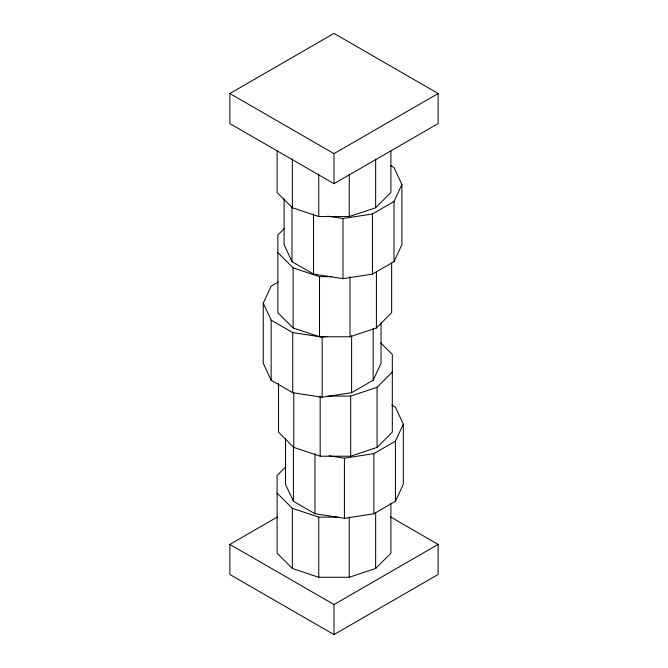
<?xml version="1.0" encoding="UTF-8"?>
<svg xmlns="http://www.w3.org/2000/svg" width="668" height="668" viewBox="0 0 668 668"><rect width="100%" height="100%" fill="white"/><g stroke="black" fill="none" stroke-linecap="round" stroke-linejoin="round"><path stroke-width="1" d="M381.069 322.811L381.069 363.242L373.178 380.242L351.618 392.692L322.168 397.251L292.718 392.692L271.158 380.242L263.259 363.242L263.259 303.122L271.158 286.113L278.339 281.963M284.092 199.031L284.092 244.638L291.983 261.647L313.542 274.089L342.993 278.648L372.443 274.089L394.003 261.647L394.003 201.527L401.902 184.518L394.003 167.518L390.413 165.439M394.003 261.647L401.902 244.638L401.902 184.518M285.512 438.692L285.512 484.3L293.402 501.301L314.962 513.75L344.412 518.31L373.863 513.75L395.423 501.301L395.423 441.181L403.322 424.18L395.423 407.179L391.832 405.1M395.423 501.301L403.322 484.3L403.322 424.18M284.393 228.473L277.863 235.002L277.863 312.724L293.11 327.971L319.513 336.772L350.007 336.772L376.41 327.971L391.657 312.724L391.657 262.975M277.103 151.043L277.103 192.501L292.35 207.748L318.753 216.549L349.247 216.549L375.65 207.748L390.897 192.501L390.897 151.043M285.812 466.79L277.103 475.499L277.103 553.221L292.35 568.468L318.753 577.269L349.247 577.269L375.65 568.468L390.897 553.221L390.897 503.472M327.287 396.091L350.667 396.091L377.069 387.29L392.316 372.043M278.523 383.449L278.523 432.163L293.77 447.41L320.172 456.211L350.667 456.211L377.069 447.41L392.316 432.163L392.316 354.441L380.702 342.826M229.867 93.52L334 33.4L438.133 93.52L438.133 123.58L334 183.7L229.867 123.58L229.867 93.52L334 153.64L438.133 93.52M327.763 216.173L342.993 218.528L372.443 213.969L394.003 201.527M329.182 455.835L344.412 458.19L373.863 453.63L395.423 441.181M390.555 516.948L438.133 544.42L438.133 574.48L334 634.6L229.867 574.48L229.867 544.42L277.445 516.948M229.867 544.42L334 604.54L438.133 544.42M263.259 303.122L271.158 320.122L292.718 332.572L322.168 337.131L327.245 336.346M277.863 252.604L293.11 267.851L319.513 276.652L331.712 276.652M277.103 493.101L292.35 508.348L318.753 517.149L338.066 517.149M377.069 387.29L377.069 447.41M376.41 272.001L376.41 327.971M375.65 159.026L375.65 207.748M375.65 512.498L375.65 568.468M373.863 453.63L373.863 513.75M373.178 328.414L373.178 380.242M372.443 213.969L372.443 274.089M351.618 335.678L351.618 392.692M350.667 396.091L350.667 456.211M350.007 276.652L350.007 336.772M349.247 174.047L349.247 216.549M349.247 517.149L349.247 577.269M344.412 458.19L344.412 518.31M342.993 218.528L342.993 278.648M334 153.64L334 183.7M334 604.54L334 634.6M322.168 337.131L322.168 397.251M320.172 396.091L320.172 456.211M319.513 276.652L319.513 336.772M318.753 174.047L318.753 216.549M318.753 517.149L318.753 577.269M314.962 453.63L314.962 513.75M313.542 213.969L313.542 274.089M293.77 392.475L293.77 447.41M293.402 446.366L293.402 501.301M293.11 267.851L293.11 327.971M292.718 332.572L292.718 392.692M292.35 159.026L292.35 207.748M292.35 508.348L292.35 568.468M291.983 206.704L291.983 261.647M271.158 320.122L271.158 380.242"/></g></svg>
